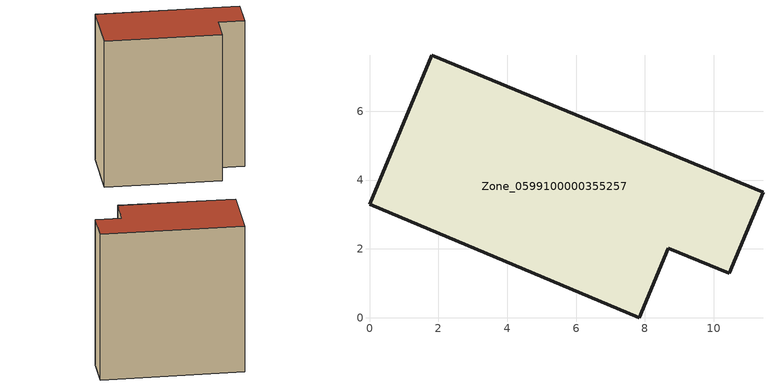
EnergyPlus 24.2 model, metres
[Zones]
Zone_0599100000355257
 floor ground (C_G): 0,3.31 1.81,7.63 11.43,3.64 10.44,1.29 8.69,2.02 7.84,0 z0
 wall outside (C_F): 1.81,7.63 0,3.31 7.84,0 8.69,2.02 10.44,1.29 11.43,3.64 1.81,7.63 z0:11.43
 roof outside (C_R): 11.43,3.64 1.81,7.63 0,3.31 7.84,0 8.69,2.02 10.44,1.29 z11.43
[BUILDING]
Pand.0599100000355257: North Axis=0; Terrain=City; Loads Convergence Tolerance Value=0.04; Temperature Convergence Tolerance Value=0.4; Solar Distribution=FullExterior; Maximum Number of Warmup Days=25; Minimum Number of Warmup Days=1
[Site:Location]
Rotterdam.The.Hague.AP_ZH_NLD Design_Conditions: Latitude=51.96; Longitude=4.45; Time Zone=1; Elevation=-4.5
[SITE:GROUNDTEMPERATURE:BUILDINGSURFACE]
18, 18, 18, 18, 18, 18, 18, 18, 18, 18, 18, 18
[MATERIAL] Thermal Absorptance=0.9; Solar Absorptance=0.7; Visible Absorptance=0.7
Name | Roughness | Thickness | Conductivity | Density | Specific Heat
G.TI.1992-2005 | MediumSmooth | 0.15 | 0.06 | 540 | 1210
F.TI.1992-2005 | Rough | 0.3 | 0.12 | 1920 | 840
R.TI.1992-2005 | MediumRough | 0.2 | 0.08 | 1500 | 1000
[CONSTRUCTION]
C_G: G.TI.1992-2005
C_F: F.TI.1992-2005
C_R: R.TI.1992-2005
[ZONE]
Zone_0599100000355257: Type=1; Multiplier=1; Ceiling Height=Autocalculate; Volume=Autocalculate; Floor Area=autocalculate; Part of Total Floor Area=Yes
[ZONEINFILTRATION:DESIGNFLOWRATE]
Infil_Zone_0599100000355257: Zone or ZoneList or Space or SpaceList=Zone_0599100000355257; Schedule=AlwaysOn; Design Flow Rate Calculation Method=Flow/Area; Flow Rate per Floor Area=0.0015; Constant Term Coefficient=1; Temperature Term Coefficient=0; Velocity Term Coefficient=0; Velocity Squared Term Coefficient=0
[HVACTEMPLATE:ZONE:IDEALLOADSAIRSYSTEM]
Zone_0599100000355257: Maximum Heating Supply Air Temperature=50; Minimum Cooling Supply Air Temperature=13; Maximum Heating Supply Air Humidity Ratio=0.0156; Minimum Cooling Supply Air Humidity Ratio=0.0077; Heating Limit=NoLimit; Cooling Limit=NoLimit; Dehumidification Control Type=ConstantSensibleHeatRatio; Cooling Sensible Heat Ratio=0.7; Dehumidification Setpoint=60; Humidification Control Type=None; Humidification Setpoint=30; Outdoor Air Method=None; Outdoor Air Flow Rate per Person=0.00944; Outdoor Air Flow Rate per Zone Floor Area=0; Outdoor Air Flow Rate per Zone=0; Demand Controlled Ventilation Type=None; Outdoor Air Economizer Type=NoEconomizer; Heat Recovery Type=None; Sensible Heat Recovery Effectiveness=0.7; Latent Heat Recovery Effectiveness=0.65
[ZONECONTROL:THERMOSTAT]
ThermostatControl_Zone_0599100000355257: Zone or ZoneList=Zone_0599100000355257; Control Type Schedule=DualSetpointControlType; Control 1=Thermostat_Zone_0599100000355257; Temperature Difference Between Cutout And Setpoint=0
[THERMOSTATSETPOINT:DUALSETPOINT]
Thermostat_Zone_0599100000355257: Heating Setpoint Temperature Schedule=HeatingSetpoint_Zone_0599100000355257; Cooling Setpoint Temperature Schedule=CoolingSetpoint_Zone_0599100000355257
[SCHEDULE:COMPACT]
HeatingSetpoint_Zone_0599100000355257: Through: 12/31, For: AllDays, Until: 24:00, 21
CoolingSetpoint_Zone_0599100000355257: Through: 12/31, For: AllDays, Until: 24:00, 24
DualSetpointControlType: Through: 12/31, For: AllDays, Until: 24:00, 4
AlwaysOn: Through: 12/31, For: AllDays, Until: 24:00, 1
